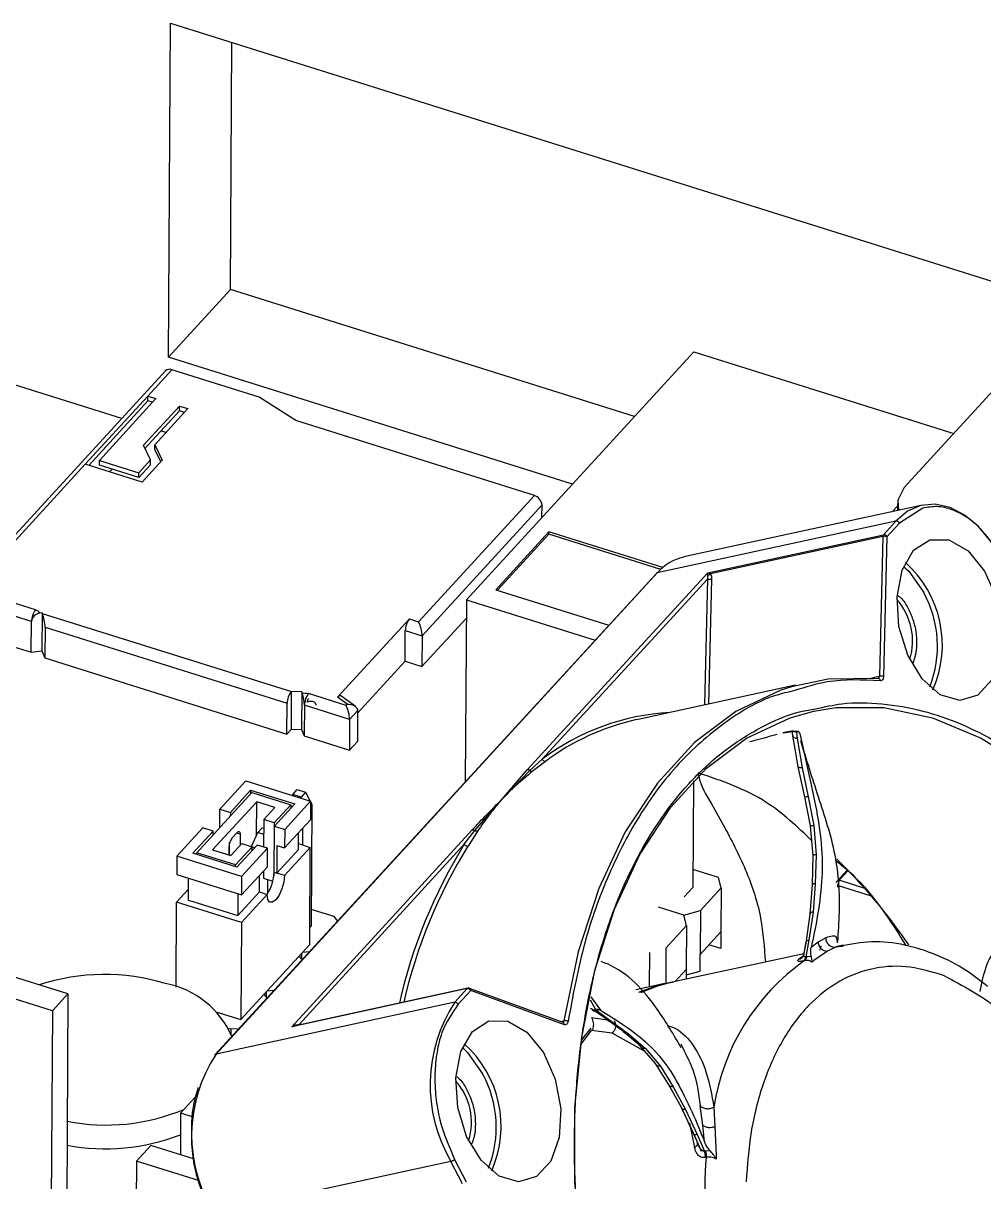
# Model space of a CAD drawing. Header units: millimetres. Extents: x -11 to 294, y 0 to 216.
# Drawn here: x 136.11 to 147.02, y 160.27 to 173.43 of the extents above; entities that cross this region are included whole.
import ezdxf

# ---------------------------------------------------------------- set-up
doc = ezdxf.new("R2010")
doc.units = ezdxf.units.MM

msp = doc.modelspace()

# ---------------------------------------------------------------- linework, layer by layer
at = {"color": 7, "linetype": 'Continuous', "lineweight": 25}
for p, q in [((137.756, 169.635), (137.779, 173.428)), ((137.779, 173.428), (148.961, 169.917)), ((138.46, 170.403), (138.477, 173.209)), ((137.756, 169.635), (138.46, 170.403)), ((143.049, 168.962), (138.46, 170.403)), ((137.226, 168.938), (135.127, 169.597)), ((142.345, 168.194), (137.756, 169.635)), ((143.723, 169.698), (141.14, 166.88)), ((143.723, 169.698), (146.678, 168.77)), ((137.722, 169.479), (135.637, 167.205)), ((137.796, 169.492), (137.522, 169.194)), ((138.788, 169.181), (137.796, 169.492)), ((147.21, 169.35), (146.114, 168.155)), ((136.812, 168.419), (137.522, 169.194)), ((137.522, 169.14), (136.851, 168.407)), ((137.614, 169.165), (136.972, 168.464)), ((137.473, 168.635), (137.882, 169.081)), ((137.522, 169.194), (137.614, 169.165)), ((137.522, 169.14), (137.522, 169.194)), ((137.576, 169.123), (137.522, 169.14)), ((137.881, 169.027), (137.882, 169.081)), ((137.882, 169.081), (137.977, 169.051)), ((139.202, 168.917), (138.788, 169.181)), ((137.881, 169.027), (137.49, 168.6)), ((137.977, 169.051), (137.602, 168.641)), ((137.939, 169.009), (137.881, 169.027)), ((141.913, 168.066), (139.202, 168.917)), ((137.729, 168.78), (137.672, 168.798)), ((137.553, 168.468), (137.473, 168.635)), ((137.602, 168.641), (137.686, 168.465)), ((137.602, 168.587), (137.602, 168.641)), ((137.669, 168.446), (137.602, 168.587)), ((136.812, 168.419), (135.696, 167.202)), ((137.458, 168.217), (136.812, 168.419)), ((136.972, 168.464), (137.421, 168.323)), ((136.972, 168.41), (136.972, 168.464)), ((137.421, 168.269), (136.972, 168.41)), ((137.421, 168.323), (137.553, 168.468)), ((137.553, 168.413), (137.421, 168.269)), ((137.686, 168.465), (137.458, 168.217)), ((137.553, 168.413), (137.553, 168.468)), ((137.087, 168.333), (137.116, 168.365)), ((137.421, 168.269), (137.421, 168.323)), ((140.598, 166.631), (141.913, 168.066)), ((140.638, 166.471), (142, 167.957)), ((141.999, 167.818), (142, 167.957)), ((146.319, 167.954), (143.609, 167.367)), ((146.036, 167.944), (145.977, 167.88)), ((146.036, 167.974), (146.035, 167.893)), ((146.019, 167.775), (143.309, 167.187)), ((146.019, 167.775), (145.877, 167.619)), ((146.059, 167.752), (145.917, 167.597)), ((142.078, 167.652), (141.475, 166.995)), ((142.077, 167.625), (141.494, 166.989)), ((142.077, 167.625), (142.078, 167.652)), ((143.348, 167.226), (142.077, 167.625)), ((143.37, 167.246), (142.078, 167.652)), ((143.883, 167.187), (145.877, 167.619)), ((145.87, 167.599), (143.912, 167.175)), ((145.87, 167.599), (145.832, 166.013)), ((145.917, 167.597), (145.879, 166.01)), ((143.299, 167.181), (138.288, 161.716)), ((143.309, 167.187), (138.298, 161.722)), ((141.832, 164.951), (143.883, 167.187)), ((142.003, 165.07), (143.878, 167.116)), ((141.475, 166.995), (142.759, 166.592)), ((136.247, 166.766), (135.813, 166.902)), ((141.14, 166.88), (141.127, 164.813)), ((141.14, 166.88), (142.602, 166.421)), ((136.2, 166.633), (135.677, 166.797)), ((136.321, 166.732), (136.297, 166.728)), ((136.321, 166.732), (136.318, 166.301)), ((136.323, 166.726), (136.321, 166.732)), ((136.323, 166.726), (139.153, 165.838)), ((136.198, 166.284), (136.2, 166.633)), ((136.355, 166.569), (136.353, 166.22)), ((136.355, 166.569), (139.105, 165.705)), ((139.678, 165.775), (140.493, 166.664)), ((140.493, 166.664), (140.598, 166.631)), ((140.636, 166.122), (141.138, 166.67)), ((140.444, 166.183), (140.446, 166.532)), ((140.446, 166.532), (140.638, 166.471)), ((140.638, 166.471), (140.636, 166.122)), ((135.953, 166.361), (136.198, 166.284)), ((136.198, 166.284), (136.318, 166.301)), ((136.318, 166.301), (136.353, 166.22)), ((136.353, 166.22), (139.103, 165.356)), ((139.905, 165.595), (140.444, 166.183)), ((140.444, 166.183), (140.636, 166.122)), ((144.88, 165.911), (143.072, 165.519)), ((139.156, 165.841), (139.153, 165.838)), ((139.153, 165.411), (139.156, 165.841)), ((139.27, 165.837), (139.156, 165.841)), ((139.27, 165.837), (139.268, 165.407)), ((139.277, 165.821), (139.27, 165.837)), ((139.774, 165.682), (139.349, 165.815)), ((139.786, 165.695), (139.678, 165.775)), ((139.876, 165.672), (139.716, 165.789)), ((139.103, 165.356), (139.105, 165.705)), ((139.301, 165.683), (139.299, 165.334)), ((139.814, 165.522), (139.301, 165.683)), ((139.774, 165.682), (139.786, 165.695)), ((139.814, 165.522), (139.812, 165.173)), ((139.814, 165.522), (139.905, 165.62)), ((139.905, 165.62), (139.903, 165.271)), ((139.103, 165.356), (139.153, 165.411)), ((139.153, 165.411), (139.268, 165.407)), ((139.268, 165.407), (139.299, 165.334)), ((144.85, 165.393), (144.736, 165.369)), ((144.843, 165.382), (144.737, 165.365)), ((144.851, 165.39), (144.872, 165.39)), ((144.888, 165.39), (144.864, 165.385)), ((144.913, 165.384), (144.89, 165.379)), ((139.299, 165.334), (139.812, 165.173)), ((139.812, 165.173), (139.903, 165.271)), ((144.89, 165.379), (144.897, 165.305)), ((144.897, 165.305), (144.953, 164.971)), ((144.91, 164.984), (144.878, 165.167)), ((141.862, 164.942), (142.003, 165.07)), ((142.04, 165.046), (141.889, 164.931)), ((141.545, 164.615), (141.832, 164.951)), ((141.545, 164.615), (141.862, 164.942)), ((144.983, 164.645), (144.91, 164.984)), ((144.953, 164.971), (145.022, 164.644)), ((138.342, 164.504), (138.635, 164.824)), ((138.635, 164.824), (139.371, 164.593)), ((139.17, 164.671), (139.22, 164.725)), ((139.22, 164.725), (139.314, 164.696)), ((143.719, 164.825), (143.712, 163.615)), ((138.078, 164.009), (138.704, 164.693)), ((138.46, 164.467), (138.69, 164.719)), ((138.69, 164.719), (138.69, 164.677)), ((138.69, 164.719), (139.191, 164.562)), ((138.704, 164.693), (139.146, 164.554)), ((139.371, 164.593), (139.078, 164.273)), ((139.164, 164.658), (139.17, 164.671)), ((139.264, 164.641), (139.17, 164.671)), ((139.314, 164.696), (139.264, 164.641)), ((139.266, 164.626), (139.264, 164.641)), ((139.314, 164.696), (139.368, 164.594)), ((139.371, 164.593), (139.37, 164.383)), ((141.236, 164.259), (141.545, 164.615)), ((145.049, 164.312), (144.983, 164.645)), ((145.022, 164.644), (145.086, 164.317)), ((138.258, 164.041), (138.759, 164.587)), ((138.341, 164.296), (138.342, 164.504)), ((138.342, 164.504), (138.46, 164.467)), ((138.46, 164.467), (138.459, 164.426)), ((138.757, 164.204), (138.759, 164.587)), ((138.965, 164.523), (138.759, 164.587)), ((138.84, 164.386), (138.965, 164.523)), ((138.958, 164.349), (139.146, 164.554)), ((139.191, 164.562), (138.96, 164.31)), ((139.146, 164.554), (139.145, 164.512)), ((139.371, 164.588), (139.385, 164.561)), ((139.385, 164.561), (139.371, 164.545)), ((139.385, 164.561), (139.377, 163.175)), ((138.84, 164.386), (138.838, 164.073)), ((138.958, 164.349), (138.84, 164.386)), ((138.958, 164.349), (138.954, 163.746)), ((139.076, 164.063), (139.37, 164.383)), ((137.852, 163.97), (138.146, 164.29)), ((138.033, 164.002), (138.263, 164.253)), ((138.263, 164.253), (138.146, 164.29)), ((138.263, 164.212), (138.263, 164.253)), ((138.477, 164.172), (138.539, 164.24)), ((138.57, 164.22), (138.57, 164.091)), ((138.7, 164.078), (138.772, 164.237)), ((138.772, 164.237), (138.822, 164.292)), ((138.839, 164.216), (138.772, 164.237)), ((138.822, 164.292), (138.839, 164.286)), ((138.957, 163.787), (138.96, 164.31)), ((138.96, 164.31), (139.078, 164.273)), ((139.078, 164.273), (139.076, 164.063)), ((139.157, 162.033), (141.207, 164.269)), ((139.232, 164.046), (139.233, 164.234)), ((139.283, 164.096), (139.284, 164.289)), ((141.117, 164.104), (141.236, 164.259)), ((141.267, 164.252), (141.159, 164.084)), ((145.08, 163.978), (145.049, 164.312)), ((145.086, 164.317), (145.114, 163.986)), ((138.445, 163.982), (138.445, 164.083)), ((138.451, 163.98), (138.452, 164.124)), ((138.464, 163.976), (138.589, 164.113)), ((138.519, 163.871), (138.707, 164.076)), ((138.764, 164.096), (138.533, 163.845)), ((138.589, 164.113), (138.707, 164.076)), ((138.707, 164.034), (138.707, 164.076)), ((138.735, 164.065), (138.707, 164.074)), ((138.881, 164.059), (138.764, 164.096)), ((138.988, 164.091), (138.986, 163.778)), ((138.988, 164.091), (139.076, 164.063)), ((139.368, 164.069), (139.074, 163.749)), ((139.233, 164.112), (139.368, 164.069)), ((139.241, 162.058), (141.117, 164.104)), ((139.361, 162.968), (139.368, 164.069)), ((137.852, 163.97), (137.851, 163.76)), ((138.588, 163.739), (137.852, 163.97)), ((138.533, 163.845), (138.033, 164.002)), ((138.078, 163.988), (138.078, 164.009)), ((138.519, 163.871), (138.078, 164.009)), ((138.258, 164.041), (138.464, 163.976)), ((138.881, 164.059), (138.588, 163.739)), ((138.88, 163.849), (138.881, 164.059)), ((139.232, 164.046), (138.986, 163.777)), ((145.07, 163.643), (145.08, 163.978)), ((145.114, 163.986), (145.103, 163.656)), ((138.519, 163.849), (138.519, 163.871)), ((138.587, 163.529), (138.88, 163.849)), ((144.002, 163.728), (143.713, 163.819)), ((145.337, 163.671), (145.469, 163.815)), ((145.376, 163.695), (145.478, 163.805)), ((136.615, 162.405), (132.201, 163.791)), ((137.851, 163.76), (138.587, 163.529)), ((137.985, 163.47), (137.986, 163.717)), ((138.588, 163.739), (138.587, 163.529)), ((138.79, 163.564), (138.791, 163.751)), ((138.836, 163.801), (138.836, 163.719)), ((138.836, 163.719), (138.942, 163.686)), ((138.884, 163.546), (138.885, 163.703)), ((138.957, 163.787), (138.986, 163.778)), ((138.986, 163.777), (138.986, 163.778)), ((139.074, 163.749), (138.986, 163.777)), ((144.033, 163.609), (144.002, 163.728)), ((145.376, 163.695), (145.356, 163.637)), ((145.664, 163.604), (145.376, 163.695)), ((136.439, 162.213), (132.025, 163.599)), ((137.849, 163.446), (137.986, 163.595)), ((138.79, 163.563), (138.543, 163.294)), ((138.545, 163.542), (138.543, 163.294)), ((138.79, 163.564), (138.79, 163.563)), ((138.79, 163.563), (138.878, 163.535)), ((143.612, 163.506), (143.712, 163.615)), ((143.798, 163.353), (144.033, 163.609)), ((144.033, 163.609), (144.03, 163.11)), ((145.044, 163.311), (145.07, 163.643)), ((145.103, 163.656), (145.077, 163.334)), ((145.356, 163.637), (145.355, 163.617)), ((145.74, 163.516), (145.356, 163.637)), ((137.843, 162.48), (137.849, 163.446)), ((138.585, 163.215), (137.849, 163.446)), ((137.985, 163.47), (138.543, 163.294)), ((138.878, 163.535), (138.585, 163.215)), ((139.638, 163.283), (139.378, 163.364)), ((139.679, 163.233), (139.638, 163.283)), ((143.611, 163.301), (143.322, 163.392)), ((143.611, 163.301), (143.798, 163.353)), ((143.641, 163.182), (143.611, 163.301)), ((143.798, 163.353), (143.795, 162.854)), ((144.998, 162.982), (145.044, 163.311)), ((145.077, 163.334), (145.031, 163.016)), ((138.585, 163.215), (138.578, 162.114)), ((139.362, 163.159), (139.377, 163.175)), ((143.407, 162.926), (143.641, 163.182)), ((143.641, 163.182), (143.638, 162.683)), ((144.03, 163.11), (143.795, 162.854)), ((144.03, 163.11), (144.029, 162.921)), ((145.031, 163.016), (144.996, 162.827)), ((145.222, 163.042), (145.135, 162.994)), ((138.578, 162.114), (139.361, 162.968)), ((139.28, 162.88), (139.361, 162.886)), ((143.407, 162.926), (143.404, 162.525)), ((144.029, 162.921), (143.895, 162.963)), ((144.997, 162.998), (144.968, 162.84)), ((144.982, 162.887), (144.998, 162.982)), ((145.135, 162.994), (145.056, 162.932)), ((145.241, 162.892), (145.088, 162.783)), ((145.341, 162.939), (145.241, 162.892)), ((145.42, 162.959), (145.341, 162.939)), ((145.357, 162.985), (145.354, 162.997)), ((145.42, 162.959), (145.368, 162.947)), ((145.418, 162.942), (145.369, 162.94)), ((139.277, 162.795), (139.242, 162.838)), ((139.268, 162.866), (139.268, 162.807)), ((143.219, 162.875), (143.217, 162.485)), ((144.972, 162.862), (143.426, 162.526)), ((143.794, 162.664), (143.795, 162.854)), ((144.973, 162.837), (144.917, 162.798)), ((144.977, 162.781), (144.968, 162.779)), ((145.006, 162.829), (144.996, 162.827)), ((145.006, 162.829), (145.056, 162.833)), ((145.088, 162.783), (145.067, 162.766)), ((143.638, 162.683), (143.511, 162.545)), ((143.638, 162.683), (143.638, 162.572)), ((143.638, 162.622), (143.794, 162.664)), ((143.396, 162.524), (143.065, 162.452)), ((143.397, 162.524), (143.497, 162.542)), ((136.439, 162.213), (136.615, 162.405)), ((136.615, 162.405), (136.601, 160.048)), ((138.879, 162.361), (138.844, 162.404)), ((138.866, 162.428), (138.866, 162.378)), ((138.879, 162.442), (138.959, 162.448)), ((141.151, 162.465), (139.157, 162.033)), ((141.158, 162.47), (139.165, 162.037)), ((141.151, 162.465), (141.008, 162.31)), ((141.191, 162.443), (141.048, 162.287)), ((142.238, 162.082), (141.177, 162.468)), ((142.253, 162.056), (141.191, 162.443)), ((141.008, 162.31), (138.298, 161.722)), ((142.569, 162.228), (142.593, 162.21)), ((142.588, 162.221), (142.611, 162.226)), ((142.618, 162.22), (142.641, 162.225)), ((136.439, 162.213), (136.426, 160.046)), ((138.295, 162.203), (138.578, 162.114)), ((142.731, 162.12), (142.605, 162.206)), ((142.618, 162.22), (142.644, 162.199)), ((142.644, 162.199), (142.798, 162.09)), ((142.919, 161.982), (142.731, 162.12)), ((138.436, 162.017), (138.469, 162.007)), ((138.468, 161.944), (138.469, 162.007)), ((138.469, 162.007), (138.561, 162.014)), ((142.238, 162.082), (142.238, 162.082)), ((142.439, 161.832), (142.561, 161.988)), ((142.795, 161.96), (142.561, 161.988)), ((142.798, 162.09), (142.98, 161.952)), ((143.116, 161.815), (142.919, 161.982)), ((142.98, 161.952), (143.173, 161.786)), ((143.576, 161.84), (143.61, 161.765)), ((143.29, 161.614), (143.116, 161.815)), ((143.173, 161.786), (143.346, 161.584)), ((143.437, 161.38), (143.29, 161.614)), ((143.346, 161.584), (143.49, 161.352)), ((143.582, 161.117), (143.437, 161.38)), ((143.49, 161.352), (143.629, 161.094)), ((137.895, 161.052), (138.059, 161.232)), ((138.063, 161.23), (138.059, 161.232)), ((137.895, 161.052), (137.892, 160.58)), ((138.031, 161.009), (137.895, 161.052)), ((143.721, 160.822), (143.582, 161.117)), ((143.588, 161.102), (143.724, 160.811)), ((143.629, 161.094), (143.763, 160.808)), ((143.824, 160.916), (143.797, 161.137)), ((143.95, 161.121), (143.962, 160.9)), ((143.673, 160.938), (143.732, 160.663)), ((143.843, 160.727), (143.824, 160.916)), ((143.76, 160.731), (143.721, 160.822)), ((143.724, 160.811), (143.805, 160.619)), ((143.763, 160.808), (143.843, 160.621)), ((143.962, 160.9), (143.977, 160.574)), ((137.394, 160.506), (137.558, 160.685)), ((138.053, 160.53), (137.558, 160.685)), ((143.775, 160.69), (143.767, 160.707)), ((141.006, 160.526), (141.138, 160.271)), ((143.843, 160.621), (143.852, 160.623)), ((143.852, 160.623), (143.907, 160.627)), ((143.864, 160.551), (143.854, 160.549)), ((143.977, 160.574), (143.979, 160.529)), ((137.394, 160.506), (137.391, 160.034)), ((138.11, 160.281), (137.394, 160.506)), ((140.965, 160.503), (138.255, 159.916)), ((141.097, 160.249), (140.965, 160.503))]:
    msp.add_line(p, q, dxfattribs=at)
at = {"color": 8, "linetype": 'Continuous', "lineweight": 25}
for p, q in [((146.324, 167.92), (146.059, 167.752)), ((143.878, 167.116), (143.844, 165.687)), ((143.925, 167.114), (143.891, 165.697)), ((145.742, 165.993), (145.832, 166.013)), ((144.872, 165.39), (144.888, 165.39)), ((144.878, 165.167), (144.848, 165.334)), ((138.57, 164.22), (138.532, 164.232)), ((145.369, 162.94), (145.341, 162.939)), ((142.555, 162.371), (142.663, 162.22)), ((142.611, 162.226), (142.55, 162.335)), ((142.21, 162.092), (142.249, 162.101)), ((142.56, 162.136), (142.77, 162.109)), ((139.249, 162.056), (139.241, 162.058)), ((142.446, 161.881), (142.557, 162.015)), ((143.155, 161.76), (142.795, 161.96))]:
    msp.add_line(p, q, dxfattribs=at)
at = {"color": 7, "linetype": 'Continuous', "lineweight": 25, "flags": 128}
for points in [[(146.114, 168.155), (146.039, 168.01), (146.049, 167.896)], [(147.228, 167.334), (147.102, 167.54), (146.957, 167.712), (146.799, 167.843), (146.633, 167.929), (146.465, 167.965), (146.303, 167.951), (146.284, 167.945)], [(146.089, 167.217), (146.219, 167.443), (146.405, 167.563), (146.621, 167.56), (146.838, 167.435), (147.026, 167.205), (147.161, 166.902), (147.223, 166.564), (147.205, 166.24), (147.109, 165.972), (146.948, 165.796), (146.743, 165.736), (146.523, 165.801), (146.317, 165.982), (146.153, 166.253), (146.053, 166.579), (146.031, 166.916), (146.089, 167.217)], [(146.105, 167.26), (146.164, 167.205), (146.334, 166.963)], [(145.813, 165.988), (145.251, 165.98), (144.832, 165.894)], [(145.819, 165.988), (145.818, 165.988), (145.813, 165.988)], [(139.678, 165.775), (139.687, 165.783), (139.695, 165.789), (139.703, 165.792), (139.71, 165.792), (139.716, 165.789)], [(139.786, 165.695), (139.807, 165.695), (139.827, 165.693), (139.846, 165.687), (139.863, 165.68), (139.877, 165.671), (139.889, 165.66), (139.898, 165.648), (139.903, 165.634), (139.905, 165.62)], [(143.452, 156.181), (143.103, 156.937), (142.816, 157.741), (142.596, 158.575), (142.447, 159.425), (142.373, 160.276), (142.374, 161.11), (142.45, 161.914), (142.601, 162.67), (142.823, 163.367), (143.112, 163.99), (143.463, 164.527), (143.869, 164.97), (144.323, 165.31), (144.816, 165.54), (145.085, 165.615)], [(138.539, 164.24), (138.546, 164.245), (138.551, 164.249), (138.557, 164.25), (138.561, 164.248), (138.565, 164.244), (138.568, 164.238), (138.57, 164.23), (138.57, 164.22)], [(139.074, 163.749), (139.066, 163.676), (139.045, 163.598), (139.013, 163.527), (138.975, 163.474), (138.938, 163.446), (138.906, 163.447), (138.885, 163.479), (138.878, 163.535)], [(143.12, 162.422), (143.315, 162.497), (143.426, 162.526)], [(141.078, 161.752), (141.209, 161.978), (141.395, 162.098), (141.611, 162.095), (141.827, 161.97), (142.016, 161.741), (142.15, 161.437), (142.212, 161.1), (142.194, 160.775), (142.098, 160.507), (141.937, 160.331), (141.733, 160.272), (141.513, 160.336), (141.307, 160.517), (141.142, 160.788), (141.042, 161.114), (141.02, 161.451), (141.078, 161.752)], [(141.095, 161.795), (141.153, 161.741), (141.324, 161.498)]]:
    msp.add_lwpolyline(points, dxfattribs=at)
at = {"color": 8, "linetype": 'Continuous', "lineweight": 25, "flags": 128}
for points in [[(146.284, 167.945), (146.152, 167.886), (146.019, 167.775)], [(144.832, 165.894), (144.71, 165.855), (144.2, 165.613), (143.731, 165.259), (143.31, 164.8), (142.945, 164.244), (142.644, 163.601), (142.41, 162.882), (142.249, 162.101)], [(145.085, 165.615), (145.338, 165.656), (145.882, 165.656), (146.435, 165.54), (146.988, 165.31), (147.531, 164.97)], [(143.1, 162.424), (143.283, 162.494), (143.397, 162.524)]]:
    msp.add_lwpolyline(points, dxfattribs=at)
at = {"color": 7, "linetype": 'Continuous', "lineweight": 25}
for centre, radius, start, end in [((137.769, 169.429), 0.069, 67.2924, 133.6273), ((141.876, 167.947), 0.124, 4.5698, 73.1223), ((146.023, 167.735), 0.04, 25.506, 95.8566), ((145.901, 167.6), 0.0313, 141.4488, 181.4779), ((145.881, 167.58), 0.0399, 25.5161, 95.8681), ((145.889, 167.504), 0.0974, 73.3195, 101.2281), ((143.733, 166.819), 0.561, 102.7319, 139.0709), ((145.29, 166.367), 1.256, 336.1931, 48.2788), ((143.313, 167.169), 0.0186, 101.1628, 137.0144), ((145.232, 166.355), 1.259, 338.3937, 28.8632), ((136.422, 166.629), 0.222, 141.7953, 178.7832), ((136.307, 166.621), 0.108, 95.0802, 173.4373), ((136.23, 166.69), 0.0773, 29.3138, 76.9996), ((135.9, 166.558), 0.456, 1.3893, 21.6944), ((140.668, 166.527), 0.222, 141.7967, 178.7818), ((140.244, 166.456), 0.395, 2.2023, 26.371), ((145.851, 165.917), 0.0974, 73.3195, 101.2282), ((139.327, 165.701), 0.222, 141.7957, 178.7829), ((138.897, 165.684), 0.404, 359.793, 19.756), ((139.523, 165.678), 0.222, 141.7954, 178.7831), ((139.42, 165.506), 0.395, 2.2002, 26.3748), ((143.605, 162.94), 2.666, 93.3346, 126.9562), ((143.656, 162.887), 2.697, 102.5226, 126.8146), ((138.593, 164.08), 0.148, 141.7997, 178.7803), ((146.157, 160.989), 5.925, 148.2777, 167.2074), ((146.164, 160.989), 5.885, 148.2668, 167.0107), ((140.746, 159.241), 6.574, 34.4782, 45.5822), ((138.472, 163.802), 0.485, 326.6908, 358.2943), ((146.431, 160.735), 2.51, 125.3748, 171.1561), ((137.028, 160.246), 2.38, 72.9973, 108.1233), ((137.54, 161.521), 1.018, 23.1623, 79.5765), ((141.155, 162.425), 0.0399, 25.4866, 95.8759), ((142.438, 161.372), 1.71, 146.7246, 210.5118), ((141.012, 162.27), 0.04, 25.521, 95.8415), ((142.262, 162.033), 0.0694, 60.5984, 100.2725), ((140.279, 160.902), 1.256, 336.1931, 48.2788), ((139.728, 160.784), 1.71, 146.7243, 210.5121), ((138.302, 161.704), 0.0188, 138.1225, 175.3151), ((140.221, 160.89), 1.259, 338.3938, 28.863), ((137.046, 163.211), 2.295, 258.957, 292.7464), ((137.04, 163.005), 2.358, 259.3631, 291.2165), ((140.944, 160.59), 0.0888, 283.4168, 314.1108), ((149.57, 160.103), 5.724, 175.5144, 201.6851)]:
    msp.add_arc(centre, radius, start, end, dxfattribs=at)
at = {"color": 8, "linetype": 'Continuous', "lineweight": 25}
for centre, radius, start, end in [((145.498, 166.412), 0.71, 342.8365, 41.6356), ((145.807, 166.01), 0.0245, 294.4027, 5.7344), ((145.815, 165.961), 0.0273, 358.5825, 81.5048), ((141.162, 162.456), 0.0144, 103.2667, 138.5897), ((141.166, 162.446), 0.0253, 353.1507, 64.2014), ((142.228, 162.102), 0.0218, 296.1034, 357.6949), ((142.227, 162.059), 0.0252, 353.1473, 64.4138), ((138.302, 161.704), 0.0185, 101.0384, 137.0518), ((140.488, 160.947), 0.71, 342.837, 41.6351)]:
    msp.add_arc(centre, radius, start, end, dxfattribs=at)
at = {"color": 7, "linetype": 'Continuous', "lineweight": 25}
for points, knots in [([(147.238, 167.323), (147.162, 167.448), (147.05, 167.634), (146.836, 167.817), (146.666, 167.907), (146.49, 167.95), (146.378, 167.93), (146.324, 167.92)], [0, 0, 0, 0, 0.371708, 0.548617, 0.712001, 0.861141, 1, 1, 1, 1]), ([(143.878, 167.116), (143.881, 167.125), (143.884, 167.139), (143.883, 167.153), (143.883, 167.159)], [0, 0, 0, 0, 0.632676, 1, 1, 1, 1]), ([(143.925, 167.114), (143.922, 167.113), (143.914, 167.112), (143.901, 167.112), (143.889, 167.113), (143.882, 167.115), (143.878, 167.116)], [0, 0, 0, 0, 0.242735, 0.51531, 0.77983, 1, 1, 1, 1]), ([(143.883, 167.159), (143.882, 167.163), (143.881, 167.172), (143.882, 167.182), (143.883, 167.187)], [0, 0, 0, 0, 0.462741, 1, 1, 1, 1]), ([(143.883, 167.187), (143.888, 167.186), (143.898, 167.183), (143.907, 167.178), (143.912, 167.175)], [0, 0, 0, 0, 0.478334, 1, 1, 1, 1]), ([(143.912, 167.175), (143.91, 167.173), (143.906, 167.169), (143.899, 167.164), (143.891, 167.16), (143.885, 167.159), (143.883, 167.159)], [0, 0, 0, 0, 0.249857, 0.507213, 0.760837, 1, 1, 1, 1]), ([(143.912, 167.175), (143.916, 167.166), (143.925, 167.147), (143.925, 167.125), (143.925, 167.114)], [0, 0, 0, 0, 0.458817, 1, 1, 1, 1]), ([(145.842, 165.96), (145.639, 165.971), (145.307, 165.987), (144.992, 165.888), (144.87, 165.85)], [0, 0, 0, 0, 0.612281, 1, 1, 1, 1]), ([(145.879, 166.01), (145.878, 166.003), (145.877, 165.99), (145.869, 165.974), (145.857, 165.961), (145.847, 165.961), (145.842, 165.96)], [0, 0, 0, 0, 0.305853, 0.568845, 0.791141, 1, 1, 1, 1]), ([(139.277, 165.821), (139.29, 165.822), (139.314, 165.824), (139.337, 165.818), (139.349, 165.815)], [0, 0, 0, 0, 0.50742, 1, 1, 1, 1]), ([(139.348, 165.761), (139.346, 165.758), (139.342, 165.752), (139.337, 165.741), (139.333, 165.729), (139.333, 165.721), (139.332, 165.717)], [0, 0, 0, 0, 0.219972, 0.482235, 0.75385, 1, 1, 1, 1]), ([(139.434, 165.685), (139.434, 165.687), (139.434, 165.693), (139.43, 165.7), (139.425, 165.707), (139.417, 165.715), (139.404, 165.722), (139.384, 165.727), (139.359, 165.726), (139.341, 165.72), (139.332, 165.717)], [0, 0, 0, 0, 0.060924, 0.128652, 0.198111, 0.271685, 0.404555, 0.542497, 0.778353, 1, 1, 1, 1]), ([(143.462, 156.169), (143.382, 156.331), (143.214, 156.668), (142.994, 157.214), (142.787, 157.827), (142.607, 158.509), (142.466, 159.256), (142.385, 159.99), (142.36, 160.686), (142.383, 161.339), (142.454, 161.988), (142.581, 162.634), (142.764, 163.249), (143.078, 164), (143.506, 164.659), (144.046, 165.167), (144.477, 165.438), (144.835, 165.598), (145.05, 165.633), (145.106, 165.643)], [0, 0, 0, 0, 0.050232, 0.104759, 0.163433, 0.230082, 0.300815, 0.374832, 0.435197, 0.494287, 0.55653, 0.61647, 0.677143, 0.734641, 0.842766, 0.892339, 0.939599, 0.984069, 1, 1, 1, 1]), ([(144.864, 165.385), (144.858, 165.383), (144.851, 165.382), (144.844, 165.382), (144.843, 165.382)], [0, 0, 0, 0, 0.884728, 1, 1, 1, 1]), ([(144.848, 165.334), (144.847, 165.342), (144.845, 165.358), (144.844, 165.374), (144.843, 165.382)], [0, 0, 0, 0, 0.505593, 1, 1, 1, 1]), ([(144.89, 165.379), (144.886, 165.379), (144.876, 165.378), (144.869, 165.382), (144.864, 165.385)], [0, 0, 0, 0, 0.4754, 1, 1, 1, 1]), ([(144.888, 165.39), (144.892, 165.39), (144.901, 165.391), (144.909, 165.386), (144.913, 165.384)], [0, 0, 0, 0, 0.4843724, 1, 1, 1, 1]), ([(144.928, 165.361), (144.927, 165.364), (144.925, 165.37), (144.92, 165.378), (144.915, 165.382), (144.913, 165.384)], [0, 0, 0, 0, 0.334368, 0.689346, 1, 1, 1, 1]), ([(144.668, 165.351), (144.59, 165.329), (144.486, 165.301), (144.383, 165.273), (144.358, 165.266)], [0, 0, 0, 0, 0.761189, 1, 1, 1, 1]), ([(144.897, 165.305), (144.883, 165.307), (144.863, 165.311), (144.852, 165.328), (144.848, 165.334)], [0, 0, 0, 0, 0.6518551, 1, 1, 1, 1]), ([(144.928, 165.361), (144.969, 165.179), (145.073, 164.712), (145.23, 163.956), (145.139, 163.32), (145.068, 162.987), (145.056, 162.932)], [0, 0, 0, 0, 0.227808, 0.584882, 0.931284, 1, 1, 1, 1]), ([(145.358, 162.997), (145.366, 163.109), (145.39, 163.437), (145.354, 164.001), (145.138, 164.637), (145.003, 165.068), (144.937, 165.28)], [0, 0, 0, 0, 0.143497, 0.421169, 0.715273, 1, 1, 1, 1]), ([(142.04, 165.046), (142.037, 165.045), (142.029, 165.045), (142.018, 165.05), (142.008, 165.059), (142.004, 165.066), (142.003, 165.07)], [0, 0, 0, 0, 0.221292, 0.467648, 0.732428, 1, 1, 1, 1]), ([(141.889, 164.931), (141.829, 164.882), (141.763, 164.827), (141.689, 164.759), (141.632, 164.705), (141.583, 164.654), (141.545, 164.615)], [0, 0, 0, 0, 0.498224, 0.548942, 0.64902, 1, 1, 1, 1]), ([(141.862, 164.942), (141.859, 164.943), (141.855, 164.947), (141.847, 164.95), (141.84, 164.952), (141.835, 164.951), (141.832, 164.951)], [0, 0, 0, 0, 0.271193, 0.532043, 0.775934, 1, 1, 1, 1]), ([(141.889, 164.931), (141.887, 164.931), (141.882, 164.93), (141.875, 164.932), (141.868, 164.936), (141.864, 164.94), (141.862, 164.942)], [0, 0, 0, 0, 0.220966, 0.463077, 0.724444, 1, 1, 1, 1]), ([(145.064, 164.144), (144.899, 164.302), (144.529, 164.656), (144.043, 164.823), (143.773, 164.915)], [0, 0, 0, 0, 0.445831, 1, 1, 1, 1]), ([(143.776, 164.899), (143.777, 164.892), (143.796, 164.771), (143.92, 164.572), (144.026, 164.381), (144.076, 164.291)], [0, 0, 0, 0, 0.029061, 0.541523, 1, 1, 1, 1]), ([(144.953, 164.971), (144.947, 164.971), (144.936, 164.972), (144.919, 164.973), (144.913, 164.981), (144.91, 164.984)], [0, 0, 0, 0, 0.417823, 0.728391, 1, 1, 1, 1]), ([(141.207, 164.269), (141.261, 164.326), (141.372, 164.444), (141.487, 164.558), (141.545, 164.615)], [0, 0, 0, 0, 0.492453, 1, 1, 1, 1]), ([(141.545, 164.615), (141.511, 164.575), (141.466, 164.524), (141.419, 164.464), (141.358, 164.386), (141.31, 164.316), (141.267, 164.252)], [0, 0, 0, 0, 0.34504, 0.445413, 0.496569, 1, 1, 1, 1]), ([(145.022, 164.644), (145.015, 164.643), (145.005, 164.642), (144.991, 164.64), (144.985, 164.643), (144.983, 164.645)], [0, 0, 0, 0, 0.489595, 0.824344, 1, 1, 1, 1]), ([(141.207, 164.269), (141.209, 164.269), (141.214, 164.269), (141.222, 164.268), (141.229, 164.265), (141.234, 164.261), (141.236, 164.259)], [0, 0, 0, 0, 0.224078, 0.468004, 0.728767, 1, 1, 1, 1]), ([(141.267, 164.252), (141.264, 164.252), (141.259, 164.251), (141.251, 164.252), (141.243, 164.255), (141.238, 164.258), (141.236, 164.259)], [0, 0, 0, 0, 0.227412, 0.473349, 0.733368, 1, 1, 1, 1]), ([(144.076, 164.291), (144.163, 164.125), (144.335, 163.798), (144.499, 163.282), (144.524, 162.933), (144.536, 162.767)], [0, 0, 0, 0, 0.34862, 0.690098, 1, 1, 1, 1]), ([(145.086, 164.317), (145.079, 164.316), (145.068, 164.315), (145.056, 164.313), (145.051, 164.312), (145.049, 164.312)], [0, 0, 0, 0, 0.539306, 0.892156, 1, 1, 1, 1]), ([(141.117, 164.104), (141.119, 164.101), (141.125, 164.094), (141.136, 164.087), (141.147, 164.083), (141.155, 164.084), (141.159, 164.084)], [0, 0, 0, 0, 0.254561, 0.519999, 0.774403, 1, 1, 1, 1]), ([(145.114, 163.986), (145.108, 163.984), (145.098, 163.983), (145.083, 163.984), (145.08, 163.979), (145.08, 163.978)], [0, 0, 0, 0, 0.545736, 0.892797, 1, 1, 1, 1]), ([(146.136, 162.954), (145.957, 163.239), (145.73, 163.6), (145.402, 163.864), (145.332, 163.919)], [0, 0, 0, 0, 0.790025, 1, 1, 1, 1]), ([(145.103, 163.656), (145.097, 163.655), (145.087, 163.654), (145.07, 163.653), (145.07, 163.645), (145.07, 163.643)], [0, 0, 0, 0, 0.4994276, 0.8167182, 1, 1, 1, 1]), ([(145.077, 163.334), (145.07, 163.333), (145.06, 163.331), (145.042, 163.325), (145.043, 163.316), (145.044, 163.311)], [0, 0, 0, 0, 0.436472, 0.727977, 1, 1, 1, 1]), ([(145.222, 163.042), (145.222, 163.035), (145.223, 163.019), (145.23, 162.997), (145.242, 162.977), (145.257, 162.96), (145.276, 162.947), (145.297, 162.939), (145.319, 162.936), (145.334, 162.938), (145.341, 162.939)], [0, 0, 0, 0, 0.126869, 0.254353, 0.38141, 0.507151, 0.631697, 0.755471, 0.878244, 1, 1, 1, 1]), ([(144.996, 162.827), (144.993, 162.826), (144.986, 162.825), (144.975, 162.829), (144.965, 162.853), (144.974, 162.873), (144.982, 162.887)], [0, 0, 0, 0, 0.132613, 0.235052, 0.428183, 1, 1, 1, 1]), ([(145.056, 162.833), (145.054, 162.845), (145.048, 162.878), (145.053, 162.911), (145.056, 162.932)], [0, 0, 0, 0, 0.371548, 1, 1, 1, 1]), ([(145.135, 162.994), (145.138, 162.979), (145.143, 162.948), (145.172, 162.914), (145.206, 162.894), (145.229, 162.893), (145.241, 162.892)], [0, 0, 0, 0, 0.282111, 0.566542, 0.786705, 1, 1, 1, 1]), ([(145.153, 162.901), (145.157, 162.906), (145.167, 162.921), (145.169, 162.939), (145.17, 162.951)], [0, 0, 0, 0, 0.321845, 1, 1, 1, 1]), ([(147.06, 162.491), (146.982, 162.552), (146.802, 162.693), (146.485, 162.856), (146.121, 162.971), (145.746, 163.014), (145.503, 162.969), (145.385, 162.947)], [0, 0, 0, 0, 0.1653518, 0.380136, 0.5903105, 0.8000946, 1, 1, 1, 1]), ([(147.199, 162.92), (147.171, 162.902), (147.102, 162.856), (147.02, 162.682), (146.991, 162.533), (146.971, 162.432)], [0, 0, 0, 0, 0.174496, 0.442997, 1, 1, 1, 1]), ([(143.581, 161.792), (143.495, 161.94), (143.282, 162.307), (142.957, 162.666), (142.694, 162.764), (142.67, 162.773)], [0, 0, 0, 0, 0.379888, 0.943432, 1, 1, 1, 1]), ([(144.968, 162.779), (144.961, 162.778), (144.947, 162.775), (144.928, 162.774), (144.909, 162.771), (144.903, 162.789), (144.911, 162.794), (144.917, 162.798)], [0, 0, 0, 0, 0.255115, 0.457827, 0.695794, 0.798607, 1, 1, 1, 1]), ([(144.917, 162.798), (144.926, 162.801), (144.945, 162.808), (144.958, 162.823), (144.964, 162.831)], [0, 0, 0, 0, 0.5033337, 1, 1, 1, 1]), ([(144.968, 162.779), (144.971, 162.782), (144.978, 162.787), (144.986, 162.798), (144.993, 162.812), (144.995, 162.822), (144.996, 162.827)], [0, 0, 0, 0, 0.218252, 0.455777, 0.716534, 1, 1, 1, 1]), ([(145.006, 162.829), (145.005, 162.824), (145.002, 162.814), (144.996, 162.8), (144.988, 162.789), (144.981, 162.784), (144.977, 162.781)], [0, 0, 0, 0, 0.283501, 0.544136, 0.78183, 1, 1, 1, 1]), ([(145.067, 162.766), (145.053, 162.773), (145.026, 162.788), (144.994, 162.784), (144.977, 162.781)], [0, 0, 0, 0, 0.470893, 1, 1, 1, 1]), ([(145.067, 162.766), (145.066, 162.776), (145.065, 162.799), (145.059, 162.821), (145.056, 162.833)], [0, 0, 0, 0, 0.460824, 1, 1, 1, 1]), ([(146.572, 162.609), (146.443, 162.65), (146.185, 162.732), (145.767, 162.715), (145.362, 162.565), (145.001, 162.276), (144.707, 161.87), (144.494, 161.378), (144.358, 160.836), (144.331, 160.46), (144.318, 160.271)], [0, 0, 0, 0, 0.10486, 0.209966, 0.318999, 0.436738, 0.566019, 0.705965, 0.852485, 1, 1, 1, 1]), ([(146.572, 162.609), (146.778, 162.5), (147.123, 162.318), (147.525, 161.902), (147.794, 161.539), (147.998, 161.187), (148.204, 160.765), (148.416, 160.172), (148.573, 159.399), (148.611, 158.606), (148.523, 157.859), (148.318, 157.217), (148.023, 156.719), (147.673, 156.381), (147.304, 156.194), (146.955, 156.133), (146.63, 156.154), (146.435, 156.22), (146.335, 156.253)], [0, 0, 0, 0, 0.08099, 0.13518, 0.200474, 0.238397, 0.277358, 0.364348, 0.457802, 0.552049, 0.640867, 0.719449, 0.785817, 0.840908, 0.887428, 0.928266, 0.963243, 1, 1, 1, 1]), ([(141.177, 162.468), (141.175, 162.469), (141.169, 162.471), (141.162, 162.471), (141.159, 162.47), (141.158, 162.47)], [0, 0, 0, 0, 0.325766, 0.953587, 1, 1, 1, 1]), ([(141.048, 162.287), (140.978, 162.184), (140.864, 162.017), (140.801, 161.737), (140.777, 161.492), (140.79, 161.233), (140.844, 160.902), (140.942, 160.674), (141.006, 160.526)], [0, 0, 0, 0, 0.200434, 0.32353, 0.458412, 0.599759, 0.741113, 1, 1, 1, 1]), ([(142.588, 162.222), (142.577, 162.225), (142.563, 162.229), (142.554, 162.241), (142.551, 162.244)], [0, 0, 0, 0, 0.728875, 1, 1, 1, 1]), ([(142.569, 162.231), (142.566, 162.233), (142.56, 162.237), (142.554, 162.242), (142.551, 162.244)], [0, 0, 0, 0, 0.509732, 1, 1, 1, 1]), ([(142.641, 162.225), (142.636, 162.226), (142.626, 162.228), (142.616, 162.227), (142.611, 162.226)], [0, 0, 0, 0, 0.520492, 1, 1, 1, 1]), ([(142.663, 162.22), (142.661, 162.221), (142.657, 162.223), (142.649, 162.224), (142.644, 162.224), (142.641, 162.225)], [0, 0, 0, 0, 0.256812, 0.6207, 1, 1, 1, 1]), ([(142.296, 162.093), (142.294, 162.087), (142.292, 162.075), (142.282, 162.061), (142.267, 162.053), (142.258, 162.055), (142.253, 162.056)], [0, 0, 0, 0, 0.300514, 0.553622, 0.773505, 1, 1, 1, 1]), ([(142.56, 162.136), (142.565, 162.127), (142.575, 162.109), (142.582, 162.078), (142.583, 162.046), (142.578, 162.016), (142.569, 161.997), (142.562, 161.989), (142.561, 161.988)], [0, 0, 0, 0, 0.1944436, 0.3968913, 0.6030942, 0.7907, 0.9740374, 1, 1, 1, 1]), ([(142.618, 162.22), (142.614, 162.219), (142.603, 162.218), (142.593, 162.22), (142.588, 162.222)], [0, 0, 0, 0, 0.451521, 1, 1, 1, 1]), ([(142.663, 162.22), (142.76, 162.16), (142.949, 162.043), (143.221, 161.835), (143.448, 161.567), (143.623, 161.238), (143.754, 160.957), (143.823, 160.78), (143.843, 160.727)], [0, 0, 0, 0, 0.175347, 0.342241, 0.523923, 0.708175, 0.912644, 1, 1, 1, 1]), ([(142.798, 162.09), (142.79, 162.089), (142.775, 162.089), (142.75, 162.097), (142.738, 162.111), (142.731, 162.12)], [0, 0, 0, 0, 0.291534, 0.569371, 1, 1, 1, 1]), ([(142.818, 162.103), (142.825, 162.09), (142.838, 162.063), (142.834, 162.02), (142.82, 161.984), (142.803, 161.968), (142.795, 161.959)], [0, 0, 0, 0, 0.27344, 0.558092, 0.782595, 1, 1, 1, 1]), ([(139.157, 162.033), (139.165, 162.038), (139.179, 162.047), (139.195, 162.051), (139.201, 162.053)], [0, 0, 0, 0, 0.614247, 1, 1, 1, 1]), ([(139.208, 162.044), (139.2, 162.044), (139.182, 162.042), (139.165, 162.036), (139.157, 162.033)], [0, 0, 0, 0, 0.471524, 1, 1, 1, 1]), ([(139.201, 162.053), (139.207, 162.054), (139.22, 162.056), (139.233, 162.057), (139.241, 162.058)], [0, 0, 0, 0, 0.433547, 1, 1, 1, 1]), ([(139.201, 162.053), (139.201, 162.051), (139.202, 162.048), (139.203, 162.044), (139.206, 162.043), (139.207, 162.044), (139.208, 162.044)], [0, 0, 0, 0, 0.388416, 0.653103, 0.816051, 1, 1, 1, 1]), ([(142.98, 161.952), (142.972, 161.952), (142.959, 161.951), (142.935, 161.958), (142.925, 161.973), (142.919, 161.982)], [0, 0, 0, 0, 0.301646, 0.577496, 1, 1, 1, 1]), ([(143.173, 161.786), (143.166, 161.785), (143.152, 161.784), (143.128, 161.791), (143.121, 161.806), (143.116, 161.815)], [0, 0, 0, 0, 0.315075, 0.590868, 1, 1, 1, 1]), ([(143.346, 161.584), (143.338, 161.584), (143.324, 161.583), (143.3, 161.591), (143.294, 161.606), (143.29, 161.614)], [0, 0, 0, 0, 0.328848, 0.607463, 1, 1, 1, 1]), ([(138.245, 159.927), (138.181, 160.075), (138.083, 160.303), (138.028, 160.635), (138.016, 160.892), (138.035, 161.132), (138.077, 161.278), (138.096, 161.344)], [0, 0, 0, 0, 0.329018, 0.508665, 0.688309, 0.859723, 1, 1, 1, 1]), ([(143.49, 161.352), (143.482, 161.351), (143.469, 161.351), (143.446, 161.358), (143.441, 161.372), (143.437, 161.38)], [0, 0, 0, 0, 0.347605, 0.62903, 1, 1, 1, 1]), ([(143.629, 161.094), (143.622, 161.094), (143.609, 161.093), (143.588, 161.097), (143.584, 161.11), (143.582, 161.117)], [0, 0, 0, 0, 0.377506, 0.662706, 1, 1, 1, 1]), ([(143.797, 161.137), (143.8, 161.132), (143.808, 161.123), (143.824, 161.113), (143.842, 161.106), (143.864, 161.102), (143.886, 161.101), (143.909, 161.105), (143.931, 161.111), (143.944, 161.117), (143.95, 161.121)], [0, 0, 0, 0, 0.1001504, 0.2107256, 0.3314506, 0.4605914, 0.5959055, 0.7338161, 0.8699213, 1, 1, 1, 1]), ([(143.824, 160.916), (143.833, 160.91), (143.852, 160.894), (143.89, 160.889), (143.927, 160.89), (143.95, 160.897), (143.962, 160.9)], [0, 0, 0, 0, 0.222049, 0.50636, 0.754859, 1, 1, 1, 1]), ([(143.732, 160.663), (143.739, 160.667), (143.753, 160.676), (143.761, 160.69), (143.765, 160.696)], [0, 0, 0, 0, 0.544929, 1, 1, 1, 1]), ([(143.854, 160.549), (143.847, 160.548), (143.831, 160.545), (143.801, 160.552), (143.77, 160.574), (143.744, 160.614), (143.736, 160.646), (143.732, 160.663)], [0, 0, 0, 0, 0.125461, 0.247049, 0.484752, 0.722748, 1, 1, 1, 1]), ([(143.8, 160.647), (143.798, 160.649), (143.776, 160.671), (143.768, 160.702), (143.76, 160.731)], [0, 0, 0, 0, 0.081182, 1, 1, 1, 1]), ([(143.907, 160.627), (143.89, 160.647), (143.865, 160.678), (143.849, 160.715), (143.843, 160.727)], [0, 0, 0, 0, 0.667675, 1, 1, 1, 1]), ([(143.854, 160.549), (143.855, 160.555), (143.855, 160.567), (143.853, 160.585), (143.849, 160.603), (143.845, 160.615), (143.843, 160.621)], [0, 0, 0, 0, 0.243455, 0.494818, 0.748839, 1, 1, 1, 1]), ([(143.852, 160.623), (143.855, 160.617), (143.859, 160.605), (143.863, 160.587), (143.865, 160.569), (143.864, 160.557), (143.864, 160.551)], [0, 0, 0, 0, 0.25116, 0.505182, 0.756545, 1, 1, 1, 1]), ([(143.979, 160.529), (143.96, 160.538), (143.923, 160.556), (143.883, 160.552), (143.864, 160.551)], [0, 0, 0, 0, 0.532471, 1, 1, 1, 1]), ([(143.979, 160.529), (143.968, 160.547), (143.946, 160.581), (143.92, 160.612), (143.907, 160.627)], [0, 0, 0, 0, 0.5228279, 1, 1, 1, 1])]:
    msp.add_open_spline(points, degree=3, knots=knots, dxfattribs=at)
at = {"color": 8, "linetype": 'Continuous', "lineweight": 25}
for points, knots in [([(146.036, 166.934), (146.054, 166.92), (146.108, 166.877), (146.14, 166.816), (146.162, 166.775)], [0, 0, 0, 0, 0.3273954, 1, 1, 1, 1]), ([(146.162, 166.775), (146.182, 166.73), (146.228, 166.627), (146.254, 166.477), (146.254, 166.34), (146.241, 166.242), (146.219, 166.186), (146.21, 166.162)], [0, 0, 0, 0, 0.233387, 0.53511, 0.712814, 0.88038, 1, 1, 1, 1]), ([(144.87, 165.85), (144.793, 165.832), (144.505, 165.765), (144.047, 165.485), (143.524, 165.025), (143.078, 164.421), (142.72, 163.714), (142.449, 162.928), (142.347, 162.374), (142.296, 162.093)], [0, 0, 0, 0, 0.049065, 0.183969, 0.3282, 0.483266, 0.648666, 0.822083, 1, 1, 1, 1]), ([(145.106, 165.643), (145.206, 165.665), (145.453, 165.72), (145.867, 165.71), (146.32, 165.631), (146.762, 165.478), (147.22, 165.247), (147.687, 164.927), (148.142, 164.521), (148.607, 164.009), (149.052, 163.403), (149.317, 162.923), (149.444, 162.693)], [0, 0, 0, 0, 0.054053, 0.13497, 0.218542, 0.298964, 0.383442, 0.491324, 0.599949, 0.70801, 0.859596, 1, 1, 1, 1]), ([(145.031, 163.016), (145.025, 163.014), (145.014, 163.011), (144.998, 163.005), (144.999, 162.999), (144.999, 162.998)], [0, 0, 0, 0, 0.544541, 0.938142, 1, 1, 1, 1]), ([(145.354, 162.997), (145.353, 163.017), (145.348, 163.082), (145.274, 163.059), (145.222, 163.042)], [0, 0, 0, 0, 0.294953, 1, 1, 1, 1]), ([(142.644, 162.199), (142.627, 162.199), (142.603, 162.2), (142.586, 162.216), (142.581, 162.221)], [0, 0, 0, 0, 0.697108, 1, 1, 1, 1]), ([(143.421, 162.049), (143.453, 162.038), (143.573, 161.997), (143.741, 161.811), (143.884, 161.501), (143.927, 161.256), (143.95, 161.121)], [0, 0, 0, 0, 0.088613, 0.33918, 0.633144, 1, 1, 1, 1]), ([(143.61, 161.765), (143.647, 161.692), (143.747, 161.495), (143.778, 161.275), (143.797, 161.137)], [0, 0, 0, 0, 0.371208, 1, 1, 1, 1]), ([(141.026, 161.469), (141.043, 161.455), (141.097, 161.412), (141.129, 161.351), (141.151, 161.31)], [0, 0, 0, 0, 0.327395, 1, 1, 1, 1]), ([(141.151, 161.31), (141.171, 161.265), (141.217, 161.162), (141.243, 161.012), (141.243, 160.876), (141.231, 160.777), (141.208, 160.721), (141.199, 160.698)], [0, 0, 0, 0, 0.233387, 0.53511, 0.712814, 0.88038, 1, 1, 1, 1]), ([(143.763, 160.808), (143.756, 160.807), (143.745, 160.807), (143.728, 160.805), (143.726, 160.811), (143.726, 160.811)], [0, 0, 0, 0, 0.549992, 0.932197, 1, 1, 1, 1]), ([(143.843, 160.621), (143.839, 160.621), (143.83, 160.62), (143.814, 160.629), (143.805, 160.64), (143.8, 160.647)], [0, 0, 0, 0, 0.232857, 0.494148, 1, 1, 1, 1])]:
    msp.add_open_spline(points, degree=3, knots=knots, dxfattribs=at)

doc.saveas('drawing.dxf')
